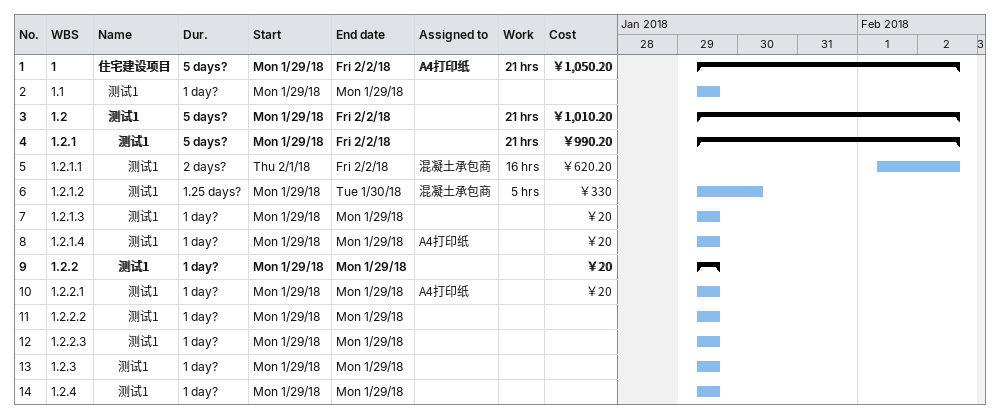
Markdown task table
| ID | WBS | Task | Duration | Start | Finish | Resources | Work (h) | Cost (￥) |
|---|---|---|---|---|---|---|---|---|
| 1 | 1 | **住宅建设项目** | 5d? | 2018-01-29 | 2018-02-02 | A4打印纸 | 21 | 1050.20 |
| 2 | 1.1 | 测试1 | 1d? | 2018-01-29 | 2018-01-29 |  |  |  |
| 3 | 1.2 | **测试1** | 5d? | 2018-01-29 | 2018-02-02 |  | 21 | 1010.20 |
| 4 | 1.2.1 | **测试1** | 5d? | 2018-01-29 | 2018-02-02 |  | 21 | 990.20 |
| 5 | 1.2.1.1 | 测试1 | 2d? | 2018-02-01 | 2018-02-02 | 混凝土承包商 | 16 | 620.20 |
| 6 | 1.2.1.2 | 测试1 | 1.25d? | 2018-01-29 | 2018-01-30 | 混凝土承包商 | 5 | 330 |
| 7 | 1.2.1.3 | 测试1 | 1d? | 2018-01-29 | 2018-01-29 |  |  | 20 |
| 8 | 1.2.1.4 | 测试1 | 1d? | 2018-01-29 | 2018-01-29 | A4打印纸 |  | 20 |
| 9 | 1.2.2 | **测试1** | 1d? | 2018-01-29 | 2018-01-29 |  |  | 20 |
| 10 | 1.2.2.1 | 测试1 | 1d? | 2018-01-29 | 2018-01-29 | A4打印纸 |  | 20 |
| 11 | 1.2.2.2 | 测试1 | 1d? | 2018-01-29 | 2018-01-29 |  |  |  |
| 12 | 1.2.2.3 | 测试1 | 1d? | 2018-01-29 | 2018-01-29 |  |  |  |
| 13 | 1.2.3 | 测试1 | 1d? | 2018-01-29 | 2018-01-29 |  |  |  |
| 14 | 1.2.4 | 测试1 | 1d? | 2018-01-29 | 2018-01-29 |  |  |  |
